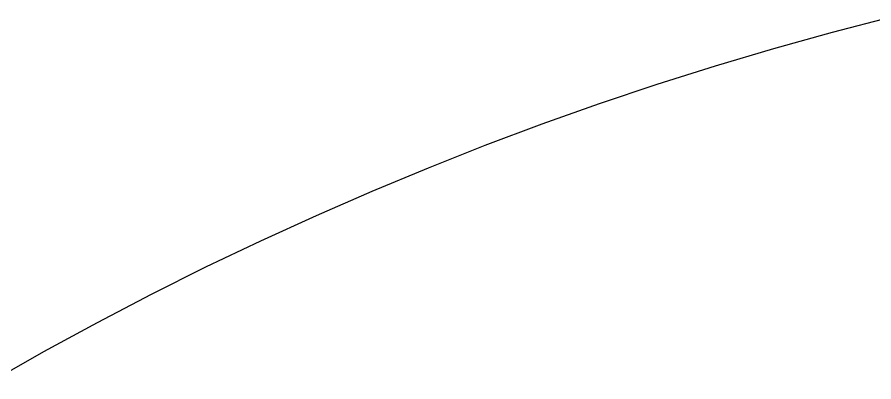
# Model space of a CAD drawing. Extents: x -7969574682030 to 12623199112121, y -20326424137810 to 266349656341.
# Drawn here: x -2752672321701 to -225488746964, y -1118558978761 to -42136095711 of the extents above; entities that cross this region are included whole.
import ezdxf

# ---------------------------------------------------------------- set-up
doc = ezdxf.new("R2010")
doc.units = 0

msp = doc.modelspace()

# ---------------------------------------------------------------- linework, layer by layer
at = {"layer": '5'}
for p, q in [((-174693901596.929688, -42136095711.076172), (-348625820337.966309, -87314602886.091797)), ((-348625820337.966309, -87314602886.091797), (-521742774735.870117, -135521759693.933594)), ((-521742774735.870117, -135521759693.933594), (-693992031689.309082, -186742881767.644531)), ((-693992031689.309082, -186742881767.644531), (-865321122405.998535, -240962366657.248047)), ((-865321122405.998535, -240962366657.248047), (-1035677858385.20459, -298163698582.414062)), ((-1035677858385.20459, -298163698582.414062), (-1205010347314.86377, -358329453463.3125)), ((-1205010347314.86377, -358329453463.3125), (-1373267008878.487793, -421441304228.171875)), ((-1373267008878.487793, -421441304228.171875), (-1540396590467.024902, -487480026395.869141)), ((-1540396590467.024902, -487480026395.869141), (-1706348182790.902832, -556425503931.898438)), ((-1706348182790.902832, -556425503931.898438), (-1871071235387.489258, -628256735375.914062)), ((-1871071235387.489258, -628256735375.914062), (-2034515572019.257812, -702951840238.976562)), ((-2034515572019.257812, -702951840238.976562), (-2196631405957.946289, -780488065668.550781)), ((-2196631405957.946289, -780488065668.550781), (-2357369355150.086914, -860841793379.265625)), ((-2357369355150.086914, -860841793379.265625), (-2516680457259.25, -943988546847.251953)), ((-2516680457259.25, -943988546847.251953), (-2674516184580.453125, -1029902998765.945312)), ((-2674516184580.453125, -1029902998765.945312), (-2830828458822.164062, -1118558978761.017578))]:
    msp.add_line(p, q, dxfattribs=at)

doc.saveas('drawing.dxf')
